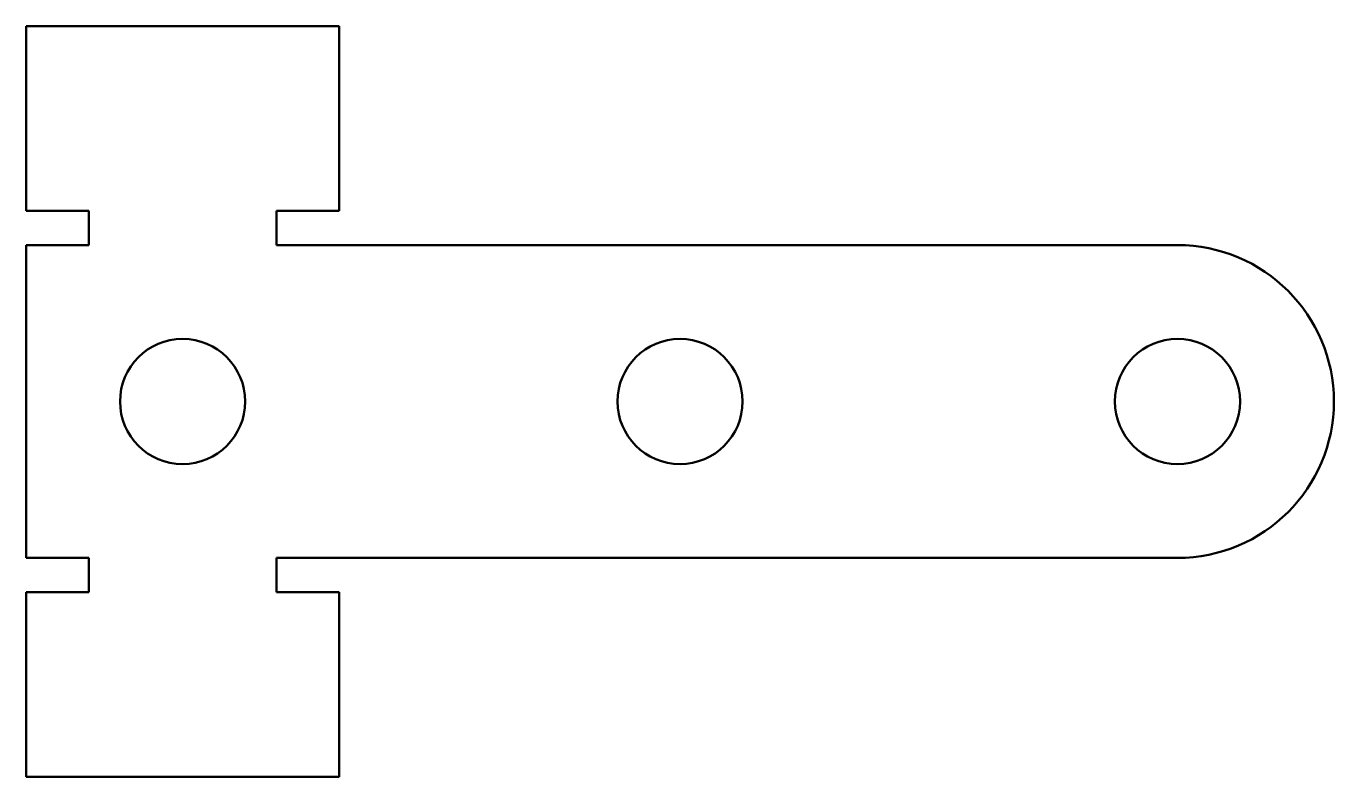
# Model space of a CAD drawing. Header units: millimetres. Extents: x 4 to 213, y 297 to 417.
import ezdxf

# ---------------------------------------------------------------- set-up
doc = ezdxf.new("R2010")
doc.units = ezdxf.units.MM
doc.layers.add('Visible (ISO)', color=7, linetype='Continuous', lineweight=50)

msp = doc.modelspace()

# ---------------------------------------------------------------- linework, layer by layer
at = {"layer": 'Visible (ISO)'}
for p, q in [((4.2, 417.19), (4.2, 387.69)), ((54.2, 417.19), (4.2, 417.19)), ((54.2, 387.69), (54.2, 417.19)), ((4.2, 387.69), (14.2, 387.69)), ((14.2, 387.69), (14.2, 382.19)), ((44.2, 387.69), (54.2, 387.69)), ((44.2, 382.19), (44.2, 387.69)), ((14.2, 382.19), (4.2, 382.19)), ((4.2, 382.19), (4.2, 332.19)), ((44.2, 382.19), (188.2, 382.19)), ((4.2, 332.19), (14.2, 332.19)), ((14.2, 332.19), (14.2, 326.69)), ((44.2, 326.69), (44.2, 332.19)), ((188.2, 332.19), (44.2, 332.19)), ((14.2, 326.69), (4.2, 326.69)), ((4.2, 326.69), (4.2, 297.19)), ((54.2, 326.69), (44.2, 326.69)), ((54.2, 297.19), (54.2, 326.69)), ((4.2, 297.19), (54.2, 297.19))]:
    msp.add_line(p, q, dxfattribs=at)
for centre in [(29.2, 357.19), (108.7, 357.19), (188.2, 357.19)]:
    msp.add_circle(centre, 10, dxfattribs=at)
msp.add_arc((188.2, 357.19), 25, 270, 90, dxfattribs=at)

doc.saveas('drawing.dxf')
